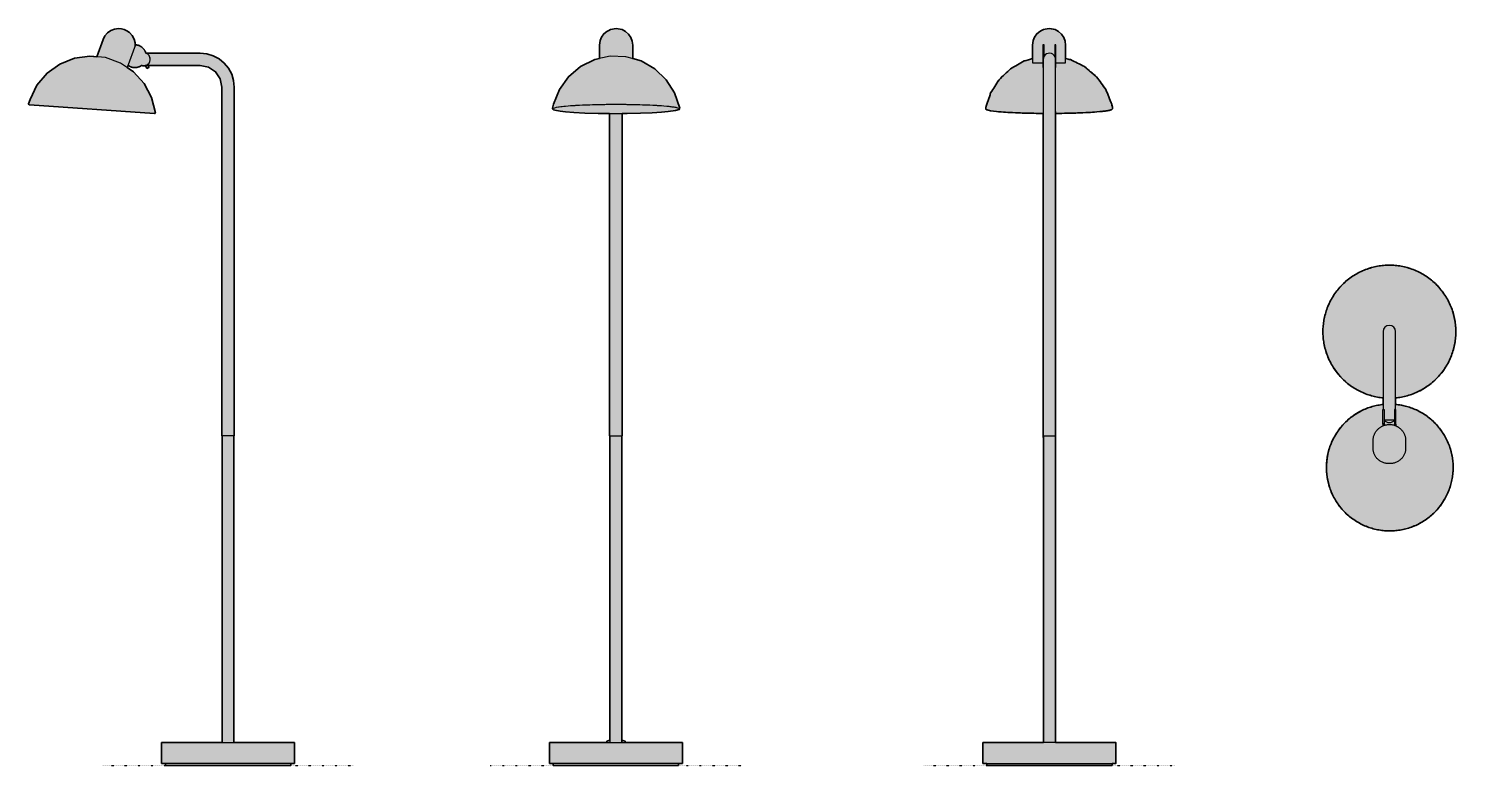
# Model space of a CAD drawing. Header units: millimetres. Extents: x -125 to 2292, y 0 to 1246.
import ezdxf

# ---------------------------------------------------------------- set-up
doc = ezdxf.new("R2010")
doc.units = ezdxf.units.MM
doc.linetypes.add('Dots', pattern=[1, 0, -1])
doc.layers.add('Blocks', color=7, linetype='Continuous')
doc.layers.add('Blocks$Fill', color=7, linetype='Continuous', true_color=0xffffff)
for name, color, linetype, lineweight, true_color in [('Blocks$Inner', 7, 'Continuous', 25, 0x007f00), ('Blocks$Outline', 7, 'Continuous', 35, 0xff3f3f), ('Groud', 7, 'Dots', 25, 0x243775)]:
    doc.layers.add(name, color=color, linetype=linetype, lineweight=lineweight, true_color=true_color)

# ---------------------------------------------------------------- blocks, each defined once
blk = doc.blocks.new('Kaiser Idell 6580 Floor Lamp Top')
at = {"layer": 'Blocks$Fill'}
blk.add_hatch(color=256, dxfattribs=at).paths.add_polyline_path([(202.1, 9.9), (204.6, 10.2), (207, 10.5), (209.4, 10.9), (211.9, 11.3), (214.4, 11.8), (216.9, 12.3), (219.3, 12.9), (221.8, 13.6), (224.3, 14.3), (226.8, 15.1), (229.3, 15.9), (231.8, 16.9), (234.2, 17.8), (236.7, 18.9), (239.1, 20), (241.6, 21.1), (244, 22.4), (246.4, 23.7), (248.8, 25), (251.1, 26.5), (253.4, 27.9), (255.7, 29.5), (258, 31.1), (260.2, 32.8), (262.4, 34.5), (264.6, 36.3), (266.7, 38.1), (268.7, 40), (270.8, 42), (272.7, 44), (274.7, 46), (276.5, 48.1), (278.3, 50.3), (280.1, 52.5), (281.8, 54.7), (283.5, 57), (285.1, 59.3), (286.6, 61.6), (288.1, 64), (289.5, 66.4), (290.8, 68.9), (292.1, 71.3), (293.3, 73.8), (294.5, 76.3), (295.5, 78.8), (296.6, 81.4), (297.5, 83.9), (298.4, 86.5), (299.2, 89.1), (300, 91.6), (300.7, 94.2), (301.3, 96.8), (301.8, 99.4), (302.3, 101.9), (302.8, 104.5), (303.1, 107.1), (303.5, 109.6), (303.7, 112.2), (303.9, 114.7), (304, 117.2), (304.1, 119.7), (304.1, 122.2), (304.1, 124.6), (304, 127.1), (303.9, 129.5), (303.7, 132), (303.4, 134.4), (303.1, 136.9), (302.8, 139.4), (302.3, 141.9), (301.9, 144.4), (301.3, 146.9), (300.7, 149.5), (300.1, 152), (299.3, 154.5), (298.5, 157), (297.7, 159.5), (296.7, 162.1), (295.8, 164.6), (294.7, 167), (293.6, 169.5), (292.4, 172), (291.2, 174.4), (289.8, 176.8), (288.5, 179.2), (287, 181.6), (285.5, 183.9), (284, 186.2), (282.3, 188.5), (280.7, 190.7), (278.9, 192.9), (277.1, 195.1), (275.3, 197.2), (273.3, 199.3), (271.4, 201.3), (269.4, 203.3), (267.3, 205.2), (265.2, 207.1), (263, 208.9), (260.9, 210.6), (258.6, 212.3), (256.3, 214), (254, 215.6), (251.7, 217.1), (249.3, 218.5), (246.9, 219.9), (244.5, 221.3), (242, 222.5), (239.6, 223.7), (237.1, 224.9), (234.6, 225.9), (232, 227), (229.5, 227.9), (227, 228.8), (224.4, 229.6), (221.9, 230.3), (219.3, 231), (216.7, 231.6), (214.2, 232.2), (211.6, 232.7), (209.1, 233.1), (206.6, 233.5), (204.1, 233.8), (201.5, 234), (199.1, 234.2), (196.6, 234.3), (194.1, 234.4), (191.7, 234.5), (189.2, 234.4), (186.8, 234.3), (184.3, 234.2), (181.8, 234), (179.3, 233.8), (176.8, 233.5), (174.3, 233.1), (171.7, 232.7), (169.2, 232.2), (166.6, 231.6), (164.1, 231), (161.5, 230.3), (159, 229.6), (156.4, 228.8), (153.9, 227.9), (151.3, 227), (148.8, 226), (146.3, 224.9), (143.8, 223.8), (141.3, 222.6), (138.9, 221.3), (136.4, 220), (134, 218.6), (131.7, 217.1), (129.3, 215.6), (127, 214), (124.7, 212.4), (122.5, 210.7), (120.3, 208.9), (118.1, 207.1), (116, 205.3), (114, 203.3), (112, 201.4), (110, 199.4), (108.1, 197.3), (106.2, 195.2), (104.4, 193), (102.7, 190.8), (101, 188.6), (99.4, 186.3), (97.8, 184), (96.3, 181.7), (94.9, 179.3), (93.5, 176.9), (92.2, 174.5), (90.9, 172.1), (89.7, 169.6), (88.6, 167.1), (87.5, 164.6), (86.6, 162.1), (85.6, 159.6), (84.8, 157.1), (84, 154.6), (83.2, 152.1), (82.6, 149.6), (82, 147), (81.4, 144.5), (80.9, 142), (80.5, 139.5), (80.1, 137), (79.8, 134.5), (79.6, 132.1), (79.4, 129.6), (79.3, 127.2), (79.2, 124.7), (79.1, 122.3), (79.2, 119.8), (79.2, 117.3), (79.4, 114.8), (79.6, 112.3), (79.8, 109.7), (80.1, 107.2), (80.5, 104.6), (80.9, 102), (81.4, 99.5), (82, 96.9), (82.6, 94.3), (83.3, 91.7), (84, 89.1), (84.8, 86.6), (85.7, 84), (86.7, 81.4), (87.7, 78.9), (88.8, 76.4), (89.9, 73.9), (91.1, 71.4), (92.4, 68.9), (93.8, 66.5), (95.2, 64.1), (96.6, 61.7), (98.2, 59.3), (99.8, 57), (101.4, 54.7), (103.1, 52.5), (104.9, 50.3), (106.7, 48.2), (108.6, 46.1), (110.5, 44), (112.5, 42), (114.5, 40.1), (116.6, 38.2), (118.7, 36.3), (120.8, 34.5), (123, 32.8), (125.3, 31.1), (127.5, 29.5), (129.8, 28), (132.1, 26.5), (134.5, 25), (136.9, 23.7), (139.3, 22.4), (141.7, 21.2), (144.1, 20), (146.6, 18.9), (149, 17.8), (151.5, 16.9), (154, 15.9), (156.5, 15.1), (158.9, 14.3), (161.4, 13.6), (163.9, 12.9), (166.4, 12.3), (168.9, 11.8), (171.4, 11.3), (173.8, 10.9), (176.3, 10.5), (178.7, 10.2), (181.1, 9.9), (181.1, -1.1), (178.8, -1.4), (176.5, -1.7), (174.2, -2.1), (171.8, -2.5), (169.5, -3), (167.1, -3.5), (164.8, -4.1), (162.4, -4.8), (160.1, -5.5), (157.7, -6.3), (155.3, -7.1), (153, -8), (150.6, -9), (148.3, -10), (146, -11.1), (143.7, -12.2), (141.4, -13.4), (139.1, -14.7), (136.9, -16), (134.7, -17.4), (132.5, -18.8), (130.3, -20.3), (128.1, -21.8), (126, -23.5), (124, -25.1), (121.9, -26.8), (120, -28.6), (118, -30.5), (116.1, -32.3), (114.2, -34.3), (112.4, -36.2), (110.7, -38.2), (108.9, -40.3), (107.3, -42.4), (105.7, -44.6), (104.1, -46.7), (102.6, -49), (101.2, -51.2), (99.8, -53.5), (98.5, -55.8), (97.2, -58.1), (96.1, -60.5), (94.9, -62.9), (93.8, -65.3), (92.8, -67.7), (91.9, -70.1), (91, -72.5), (90.2, -75), (89.4, -77.4), (88.7, -79.9), (88.1, -82.4), (87.5, -84.8), (87, -87.3), (86.6, -89.8), (86.2, -92.2), (85.9, -94.7), (85.6, -97.1), (85.4, -99.5), (85.2, -101.9), (85.1, -104.3), (85.1, -106.7), (85.1, -109.1), (85.1, -111.4), (85.2, -113.7), (85.4, -116), (85.6, -118.4), (85.8, -120.7), (86.1, -123.1), (86.5, -125.4), (86.9, -127.8), (87.4, -130.2), (87.9, -132.6), (88.5, -135), (89.2, -137.4), (89.9, -139.8), (90.7, -142.2), (91.5, -144.6), (92.4, -146.9), (93.4, -149.3), (94.4, -151.7), (95.5, -154), (96.7, -156.3), (97.9, -158.6), (99.1, -160.9), (100.5, -163.2), (101.9, -165.4), (103.3, -167.7), (104.8, -169.8), (106.4, -172), (108, -174.1), (109.7, -176.2), (111.4, -178.2), (113.2, -180.2), (115, -182.2), (116.9, -184.1), (118.8, -185.9), (120.8, -187.7), (122.8, -189.5), (124.9, -191.2), (127, -192.9), (129.1, -194.5), (131.3, -196), (133.5, -197.5), (135.7, -198.9), (138, -200.3), (140.3, -201.6), (142.6, -202.9), (145, -204), (147.3, -205.2), (149.7, -206.2), (152.1, -207.2), (154.5, -208.2), (156.9, -209.1), (159.4, -209.9), (161.8, -210.6), (164.2, -211.3), (166.7, -211.9), (169.1, -212.5), (171.5, -213), (173.9, -213.5), (176.4, -213.9), (178.8, -214.2), (181.2, -214.5), (183.6, -214.7), (185.9, -214.9), (188.3, -215), (190.6, -215), (193, -215), (195.3, -215), (197.6, -214.9), (200, -214.8), (202.3, -214.6), (204.7, -214.3), (207.1, -214), (209.5, -213.7), (211.9, -213.2), (214.4, -212.8), (216.8, -212.2), (219.2, -211.6), (221.6, -211), (224.1, -210.2), (226.5, -209.5), (228.9, -208.6), (231.3, -207.7), (233.7, -206.7), (236.1, -205.7), (238.5, -204.6), (240.8, -203.5), (243.1, -202.2), (245.4, -201), (247.7, -199.6), (250, -198.2), (252.2, -196.8), (254.4, -195.3), (256.5, -193.7), (258.7, -192.1), (260.7, -190.4), (262.8, -188.6), (264.8, -186.9), (266.7, -185), (268.6, -183.1), (270.5, -181.2), (272.3, -179.2), (274.1, -177.2), (275.8, -175.1), (277.4, -173.1), (279, -170.9), (280.5, -168.7), (282, -166.5), (283.4, -164.3), (284.8, -162.1), (286.1, -159.8), (287.3, -157.5), (288.5, -155.2), (289.6, -152.8), (290.7, -150.5), (291.7, -148.1), (292.6, -145.7), (293.5, -143.3), (294.3, -140.9), (295, -138.5), (295.7, -136.1), (296.4, -133.7), (296.9, -131.3), (297.4, -128.9), (297.9, -126.5), (298.3, -124.1), (298.6, -121.8), (298.9, -119.4), (299.1, -117), (299.3, -114.7), (299.4, -112.4), (299.5, -110.1), (299.5, -107.7), (299.5, -105.4), (299.4, -103), (299.3, -100.6), (299.1, -98.2), (298.9, -95.8), (298.6, -93.3), (298.2, -90.9), (297.8, -88.5), (297.3, -86), (296.8, -83.5), (296.2, -81.1), (295.5, -78.6), (294.8, -76.2), (294, -73.7), (293.1, -71.3), (292.2, -68.9), (291.2, -66.4), (290.2, -64), (289.1, -61.7), (287.9, -59.3), (286.7, -56.9), (285.4, -54.6), (284.1, -52.3), (282.7, -50.1), (281.2, -47.8), (279.7, -45.6), (278.1, -43.5), (276.5, -41.4), (274.8, -39.3), (273.1, -37.2), (271.3, -35.2), (269.4, -33.3), (267.5, -31.4), (265.6, -29.5), (263.6, -27.7), (261.6, -26), (259.6, -24.3), (257.5, -22.6), (255.4, -21.1), (253.2, -19.5), (251, -18.1), (248.8, -16.7), (246.6, -15.3), (244.3, -14), (242, -12.8), (239.7, -11.6), (237.4, -10.5), (235.1, -9.5), (232.7, -8.5), (230.4, -7.5), (228, -6.7), (225.6, -5.9), (223.3, -5.1), (220.9, -4.4), (218.5, -3.8), (216.2, -3.2), (213.8, -2.7), (211.4, -2.3), (209.1, -1.9), (206.8, -1.5), (204.4, -1.2), (202.1, -1)], flags=0)
at = {"layer": 'Blocks$Inner'}
for p, q in [((181.1, 122), (181.1, -9.8)), ((202.1, -9.8), (202.1, 122)), ((180.8, -34.3), (180.8, -37.2)), ((200.4, -27.6), (182.8, -27.6)), ((202.4, -34.3), (202.4, -37.2))]:
    blk.add_line(p, q, dxfattribs=at)
for points in [[(180.8, -34.3), (180.8, -9.8), (182.8, -9.8), (182.8, -36.5)], [(202.4, -34.3), (202.4, -9.8), (200.4, -9.8), (200.4, -36.5)], [(164.1, -76), (164.1, -62.3), (164.2, -61.1), (164.2, -60), (164.4, -58.8), (164.5, -57.6), (164.8, -56.5), (165, -55.3), (165.4, -54.2), (165.7, -53.1), (166.2, -52), (166.6, -51), (167.1, -50), (167.7, -48.9), (168.2, -48), (168.9, -47), (169.5, -46.1), (170.2, -45.2), (170.9, -44.4), (171.7, -43.5), (172.4, -42.8), (173.2, -42), (174.1, -41.3), (174.9, -40.6), (175.8, -40), (176.7, -39.4), (177.6, -38.9), (178.5, -38.3), (179.4, -37.8), (180.4, -37.4), (181.3, -37), (182.3, -36.6), (183.3, -36.3), (184.3, -36), (185.3, -35.8), (186.3, -35.5), (187.3, -35.4), (188.3, -35.2), (189.3, -35.1), (190.3, -35), (191.4, -35), (191.6, -35), (192.7, -35), (193.7, -35.1), (194.7, -35.2), (195.7, -35.3), (196.7, -35.5), (197.7, -35.7), (198.7, -35.9), (199.7, -36.2), (200.7, -36.5), (201.7, -36.9), (202.6, -37.3), (203.6, -37.7), (204.5, -38.2), (205.5, -38.7), (206.4, -39.3), (207.3, -39.8), (208.1, -40.5), (209, -41.1), (209.8, -41.8), (210.6, -42.6), (211.4, -43.3), (212.2, -44.1), (212.9, -45), (213.6, -45.9), (214.2, -46.8), (214.9, -47.7), (215.5, -48.7), (216, -49.7), (216.5, -50.7), (217, -51.8), (217.4, -52.8), (217.8, -53.9), (218.1, -55), (218.4, -56.2), (218.7, -57.3), (218.9, -58.5), (219, -59.7), (219.1, -60.8), (219.1, -62), (219.1, -62.3), (219.1, -76)]]:
    blk.add_lwpolyline(points, dxfattribs=at)
for centre, radius, start, end in [((191.6, 122), 112.5, 275.2404, 264.7082), ((191.6, 122), 10.5, 0, 180), ((192.3, -107.8), 107.2, 95.9728, 84.7356), ((191.6, -20.1), 11.6, 220.8168, 319.1832)]:
    blk.add_arc(centre, radius, start, end, dxfattribs=at)
for points in [[(182.8, -34.5), (182.7, -34.3), (182.4, -34.1), (181.9, -34), (181.4, -34), (181, -34.2), (180.8, -34.3)], [(200.4, -34.5), (200.6, -34.3), (200.9, -34.1), (201.4, -34), (201.9, -34), (202.2, -34.2), (202.4, -34.3)]]:
    blk.add_open_spline(points, degree=3, knots=[0, 0, 0, 0, 0.333333, 0.5, 0.666667, 1, 1, 1, 1], dxfattribs=at)
for points in [[(191.6, -101.3), (164.1, -101.3), (164.1, -76)], [(219.1, -76), (219.1, -101.3), (191.6, -101.3)]]:
    blk.add_rational_spline(points, [1, 0.707106781187, 1], degree=2, dxfattribs=at)
at = {"layer": 'Blocks$Outline'}
for points in [[(181.1, 9.9), (181.1, -1.1)], [(202.1, -1), (202.1, 9.9)]]:
    blk.add_lwpolyline(points, dxfattribs=at)
for points, weights, knots in [([(202.1, 9.9), (308.9, 20), (304, 127.1), (299.1, 234.4), (191.7, 234.5), (84.2, 234.5), (79.3, 127.2), (74.3, 20), (181.1, 9.9)], [0.99919725275, 0.723568385885, 1, 0.723166428626, 1, 0.723166428626, 1, 0.723388849628, 0.999555515403], [0.24908, 0.24908, 0.24908, 171.544588, 171.544588, 343.089177, 343.089177, 514.633765, 514.633765, 686.040527, 686.040527, 686.040527]), ([(181.1, -1.1), (79.6, -11.8), (85.2, -113.7), (90.8, -215.7), (193, -215), (295.1, -214.4), (299.4, -112.4), (303.8, -10.4), (202.1, -1)], [1, 0.72422787195, 1, 0.72422787195, 1, 0.72422787195, 1, 0.72422787195, 1], [0, 0, 0, 163.205481, 163.205481, 326.410962, 326.410962, 489.616442, 489.616442, 652.821923, 652.821923, 652.821923])]:
    blk.add_rational_spline(points, weights, degree=2, knots=knots, dxfattribs=at)
blk = doc.blocks.new('Kaiser Idell 6580 Floor Lamp Back')
at = {"layer": 'Blocks$Fill'}
blk.add_hatch(color=256, dxfattribs=at).paths.add_polyline_path([(318.4, 3.5), (324.9, 3.5), (324.9, 38.5), (222.4, 38.5), (222.4, 557.2), (222.8, 557.2), (222.8, 1102.8), (222.8, 1102.8), (259.6, 1103.6), (279.7, 1104.5), (281.9, 1104.6), (297.4, 1105.8), (301.8, 1106.2), (308.3, 1107), (310.1, 1107.3), (311.7, 1107.6), (313.1, 1107.8), (314.4, 1108.1), (315.2, 1108.3), (316.5, 1108.7), (316.8, 1108.8), (316.9, 1108.8), (317.1, 1108.9), (317.2, 1109), (317.3, 1109), (317.5, 1109.1), (317.6, 1109.2), (317.7, 1109.2), (317.8, 1109.3), (317.9, 1109.3), (318, 1109.4), (318, 1109.4), (318.1, 1109.5), (318.1, 1109.5), (318.2, 1109.5), (318.2, 1109.6), (318.3, 1109.6), (318.3, 1109.7), (318.4, 1109.7), (318.4, 1109.8), (318.5, 1109.8), (318.5, 1109.9), (318.6, 1109.9), (318.6, 1110), (318.7, 1110), (318.7, 1110.1), (318.8, 1110.2), (318.8, 1110.2), (318.8, 1110.3), (318.9, 1110.3), (318.9, 1110.4), (318.9, 1110.5), (319, 1110.5), (319, 1110.6), (319, 1110.7), (319.1, 1110.7), (319.1, 1110.8), (319.1, 1110.9), (319.1, 1111), (319.2, 1111), (319.2, 1111.1), (319.2, 1111.2), (319.2, 1111.3), (319.2, 1111.4), (319.2, 1111.4), (319.2, 1111.5), (319.2, 1111.6), (319.2, 1111.7), (319.2, 1111.8), (319.2, 1111.9), (319.2, 1112), (319.2, 1112.1), (319.2, 1112.2), (317.7, 1118.5), (307.9, 1143), (292.2, 1164.8), (271.9, 1182), (248.1, 1193.8), (239.8, 1195.6), (239.8, 1218.3), (239, 1225), (236.6, 1231.3), (232.8, 1236.8), (227.8, 1241.3), (221.8, 1244.5), (218.7, 1245.5), (215.4, 1246.1), (212, 1246.3), (208.7, 1246.1), (205.4, 1245.6), (202.3, 1244.6), (199.2, 1243.3), (196.3, 1241.6), (191.2, 1237.3), (187.3, 1231.8), (184.9, 1226), (184.1, 1222.2), (183.8, 1218.3), (183.8, 1195.5), (169.6, 1191.5), (146.6, 1178.4), (127.1, 1159.8), (112.9, 1137.4), (104.5, 1112.2), (104.4, 1112.1), (104.4, 1112), (104.4, 1111.9), (104.4, 1111.8), (104.4, 1111.7), (104.4, 1111.6), (104.4, 1111.5), (104.4, 1111.4), (104.5, 1111.3), (104.5, 1111.2), (104.5, 1111.1), (104.5, 1111), (104.5, 1110.9), (104.5, 1110.8), (104.5, 1110.8), (104.6, 1110.7), (104.6, 1110.6), (104.6, 1110.5), (104.7, 1110.5), (104.7, 1110.4), (104.7, 1110.3), (104.7, 1110.3), (104.8, 1110.2), (104.8, 1110.1), (104.9, 1110.1), (104.9, 1110), (104.9, 1110), (105, 1109.9), (105, 1109.9), (105.1, 1109.8), (105.1, 1109.8), (105.2, 1109.7), (105.2, 1109.7), (105.3, 1109.6), (105.3, 1109.6), (105.4, 1109.5), (105.4, 1109.5), (105.5, 1109.5), (105.5, 1109.4), (105.6, 1109.4), (105.7, 1109.3), (105.7, 1109.3), (105.8, 1109.3), (105.8, 1109.2), (106, 1109.2), (106.1, 1109.1), (106.2, 1109), (106.4, 1109), (106.6, 1108.9), (107.2, 1108.7), (107.8, 1108.5), (108.4, 1108.3), (109.7, 1108), (111, 1107.7), (112.4, 1107.4), (113.7, 1107.2), (115.1, 1106.9), (117.8, 1106.6), (126.4, 1105.7), (141.8, 1104.6), (167.4, 1103.4), (201.9, 1102.8), (201.9, 557.2), (202.3, 557.2), (202.3, 38.5), (99.9, 38.5), (99.9, 3.5), (106.4, 3.5), (106.4, 0), (318.4, 0)], flags=0)
at = {"layer": 'Blocks$Inner'}
for p, q in [((203.4, 1199.6), (203.4, 1218.8)), ((222.4, 38.5), (222.4, 557.2))]:
    blk.add_line(p, q, dxfattribs=at)
for points in [[(223.4, 1188.4), (239.8, 1188.4), (239.8, 1218.3), (239, 1225), (236.6, 1231.3), (232.8, 1236.8), (227.8, 1241.3), (221.8, 1244.5), (218.7, 1245.5), (215.4, 1246.1), (212, 1246.3), (208.7, 1246.1), (205.4, 1245.6), (202.3, 1244.6), (199.2, 1243.3), (196.3, 1241.6), (191.2, 1237.3), (187.3, 1231.8), (184.9, 1226), (184.1, 1222.2), (183.8, 1218.3), (183.8, 1188.4), (201.4, 1188.4)], [(201.4, 1218.8), (201.4, 1180.4), (201.9, 1180.4)], [(221.4, 1218.8), (221.4, 1199.4)], [(222.8, 1180.4), (223.4, 1180.4), (223.4, 1218.8)], [(201.9, 1194.1), (201.9, 557.2), (222.8, 557.2), (222.8, 1194.1)], [(239.8, 1195.6), (248.1, 1193.8), (271.9, 1182), (292.2, 1164.8), (307.9, 1143), (317.7, 1118.5), (319.2, 1112.2)], [(202.3, 38.5), (202.3, 557.2), (202.3, 42.6)], [(106.4, 3.5), (106.4, 0), (318.4, 0), (318.4, 3.5)]]:
    blk.add_lwpolyline(points, dxfattribs=at)
blk.add_lwpolyline([(99.9, 38.5), (99.9, 3.5), (324.9, 3.5), (324.9, 38.5)], close=True, dxfattribs=at)
blk.add_arc((212.4, 1194.1), 10.5, 354.3556, 179.8612, dxfattribs=at)
for points, knots in [([(203.4, 1218.8), (203.2, 1218.8), (202.9, 1218.8), (202.4, 1218.8), (201.9, 1218.8), (201.6, 1218.8), (201.4, 1218.8)], [0, 0, 0, 0, 0.333333, 0.5, 0.666667, 1, 1, 1, 1]), ([(223.4, 1218.8), (223.2, 1218.8), (222.9, 1218.8), (222.4, 1218.8), (221.9, 1218.8), (221.6, 1218.8), (221.4, 1218.8)], [39.01613, 39.01613, 39.01613, 39.01613, 39.349464, 39.51613, 39.682797, 40.01613, 40.01613, 40.01613, 40.01613]), ([(144, 1104.5), (143.2, 1104.5), (137.9, 1104.8), (132.6, 1105.2), (126.4, 1105.7)], [0.682907, 0.682907, 0.682907, 0.682907, 0.69129507, 0.74549983, 0.74549983, 0.74549983, 0.74549983]), ([(185.9, 1103), (179.6, 1103.1), (172.9, 1103.3), (166.6, 1103.5), (163.5, 1103.6)], [0.5635707, 0.5635707, 0.5635707, 0.5635707, 0.62209511, 0.62611171, 0.62611171, 0.62611171, 0.62611171]), ([(201.9, 1102.8), (200, 1102.8), (196.3, 1102.8), (192.6, 1102.9), (185.9, 1103)], [0.53008911, 0.53008911, 0.53008911, 0.53008911, 0.54545455, 0.5635707, 0.5635707, 0.5635707, 0.5635707]), ([(237.7, 1103), (231.1, 1102.9), (227.7, 1102.8), (224.3, 1102.8), (222.8, 1102.8)], [6.36733525, 6.36733525, 6.36733525, 6.36733525, 6.38550839, 6.39812338, 6.39812338, 6.39812338, 6.39812338]), ([(259.6, 1103.6), (257.1, 1103.5), (250.7, 1103.3), (244.1, 1103.1), (237.7, 1103)], [6.30479048, 6.30479048, 6.30479048, 6.30479048, 6.30886164, 6.36733525, 6.36733525, 6.36733525, 6.36733525]), ([(297.4, 1105.8), (290.5, 1105.2), (285.7, 1104.8), (280.4, 1104.5), (279.7, 1104.5)], [6.18464478, 6.18464478, 6.18464478, 6.18464478, 6.23756882, 6.24593948, 6.24593948, 6.24593948, 6.24593948]), ([(308.3, 1107), (305.6, 1106.6), (302.5, 1106.3), (299, 1105.9), (297.4, 1105.8)], [6.12943534, 6.12943534, 6.12943534, 6.12943534, 6.1619175, 6.18464478, 6.18464478, 6.18464478, 6.18464478]), ([(316.5, 1108.7), (315.2, 1108.3), (313.4, 1107.8), (310.8, 1107.4), (308.3, 1107)], [6.06512341, 6.06512341, 6.06512341, 6.06512341, 6.07834022, 6.12943534, 6.12943534, 6.12943534, 6.12943534])]:
    blk.add_open_spline(points, degree=3, knots=knots, dxfattribs=at)
for points, degree in [([(146.6, 1178.4), (169.6, 1191.5)], 1), ([(169.6, 1191.5), (183.8, 1195.5)], 1), ([(127.1, 1159.8), (146.6, 1178.4)], 1), ([(104.5, 1112.2), (112.9, 1137.4)], 1), ([(112.9, 1137.4), (127.1, 1159.8)], 1), ([(107.2, 1108.7), (105.7, 1109.2), (104.2, 1109.7), (104.5, 1112.2)], 3), ([(319.2, 1112.2), (319.4, 1110.1), (318, 1109.2), (316.5, 1108.7)], 3), ([(126.4, 1105.7), (122.6, 1106.1), (113.7, 1106.6), (107.2, 1108.7)], 3), ([(163.5, 1103.6), (157.8, 1103.8), (152.5, 1104), (144, 1104.5)], 3), ([(279.7, 1104.5), (271.1, 1104), (265.5, 1103.8), (259.6, 1103.6)], 3)]:
    blk.add_open_spline(points, degree=degree, dxfattribs=at)
at = {"layer": 'Blocks$Outline'}
for points in [[(239.8, 1195.6), (239.8, 1218.3), (239, 1225), (236.6, 1231.3), (232.8, 1236.8), (227.8, 1241.3), (221.8, 1244.5), (218.7, 1245.5), (215.4, 1246.1), (212, 1246.3), (208.7, 1246.1), (205.4, 1245.6), (202.3, 1244.6), (199.2, 1243.3), (196.3, 1241.6), (191.2, 1237.3), (187.3, 1231.8), (184.9, 1226), (184.1, 1222.2), (183.8, 1218.3), (183.8, 1195.5)], [(202.3, 557.2), (202.3, 38.5)], [(222.4, 38.5), (222.4, 557.2)], [(202.3, 38.5), (99.9, 38.5)], [(99.9, 38.5), (99.9, 3.5), (106.4, 3.5)], [(318.4, 3.5), (324.9, 3.5), (324.9, 38.5), (222.4, 38.5)], [(106.4, 3.5), (106.4, 0), (318.4, 0), (318.4, 3.5)]]:
    blk.add_lwpolyline(points, dxfattribs=at)
for points, degree, knots in [([(183.8, 1195.5), (179.1, 1194.1), (174.4, 1192.8), (169.6, 1191.5), (162, 1187.1), (154.3, 1182.8), (146.6, 1178.4), (140.1, 1172.2), (133.6, 1166), (127.1, 1159.8), (122.4, 1152.3), (117.6, 1144.9), (112.9, 1137.4), (110.1, 1129), (107.3, 1120.6), (104.5, 1112.2), (104.2, 1109.7), (105.7, 1109.2), (107.2, 1108.7), (113.7, 1106.6), (122.6, 1106.1), (126.4, 1105.7), (132.6, 1105.2), (137.9, 1104.8), (143.2, 1104.5), (144, 1104.5), (152.5, 1104), (157.8, 1103.8), (163.5, 1103.6), (166.6, 1103.5), (172.9, 1103.3), (179.6, 1103.1), (185.9, 1103), (192.6, 1102.9), (196.3, 1102.8), (200, 1102.8), (201.9, 1102.8)], 3, [-5.86669, -5.86669, -5.86669, -5.86669, -4.86669, -4.86669, -4.86669, -3.86669, -3.86669, -3.86669, -2.86669, -2.86669, -2.86669, -1.86669, -1.86669, -1.86669, -0.86669, -0.86669, -0.86669, -0.801476, -0.801476, -0.801476, -0.7455, -0.7455, -0.7455, -0.691295, -0.682907, -0.682907, -0.682907, -0.626112, -0.626112, -0.626112, -0.622095, -0.563571, -0.563571, -0.563571, -0.545455, -0.530089, -0.530089, -0.530089, -0.530089]), ([(279.7, 1104.5), (280.4, 1104.5), (285.7, 1104.8), (290.5, 1105.2), (297.4, 1105.8), (299, 1105.9), (302.5, 1106.3), (305.6, 1106.6), (308.3, 1107), (310.8, 1107.4), (313.4, 1107.8), (315.2, 1108.3), (316.5, 1108.7), (318, 1109.2), (319.4, 1110.1), (319.2, 1112.2), (318.7, 1114.3), (318.2, 1116.4), (317.7, 1118.5), (314.5, 1126.7), (311.2, 1134.9), (307.9, 1143), (302.7, 1150.3), (297.4, 1157.6), (292.2, 1164.8), (285.4, 1170.6), (278.6, 1176.3), (271.9, 1182), (263.9, 1186), (256, 1189.9), (248.1, 1193.8), (245.3, 1194.4), (242.6, 1195), (239.8, 1195.6)], 3, [-6.245939, -6.245939, -6.245939, -6.245939, -6.237569, -6.184645, -6.184645, -6.184645, -6.161918, -6.129435, -6.129435, -6.129435, -6.07834, -6.065123, -6.065123, -6.065123, -6, -6, -6, -5, -5, -5, -4, -4, -4, -3, -3, -3, -2, -2, -2, -1, -1, -1, 0, 0, 0, 0]), ([(201.9, 1102.8), (201.9, 830), (201.9, 557.2), (202.1, 557.2), (202.3, 557.2)], 2, [125.426767, 125.426767, 125.426767, 671.078332, 671.078332, 671.577832, 671.577832, 671.577832]), ([(222.4, 557.2), (222.6, 557.2), (222.8, 557.2), (222.8, 830), (222.8, 1102.8), (222.8, 1102.8)], 2, [691.578332, 691.578332, 691.578332, 692.078332, 692.078332, 1237.736485, 1237.736489, 1237.736489, 1237.736489]), ([(222.8, 1102.8), (224.3, 1102.8), (227.7, 1102.8), (231.1, 1102.9), (237.7, 1103), (244.1, 1103.1), (250.7, 1103.3), (257.1, 1103.5), (259.6, 1103.6), (265.5, 1103.8), (271.1, 1104), (279.7, 1104.5)], 3, [-0.4459053, -0.4459053, -0.4459053, -0.4459053, -0.4332921, -0.415119, -0.415119, -0.415119, -0.3566454, -0.3525742, -0.3525742, -0.3525742, -0.2937232, -0.2937232, -0.2937232, -0.2937232])]:
    blk.add_open_spline(points, degree=degree, knots=knots, dxfattribs=at)
blk = doc.blocks.new('Kaiser Idell 6580 Floor Lamp Front')
at = {"layer": 'Blocks$Fill'}
blk.add_hatch(color=256, dxfattribs=at).paths.add_polyline_path([(106.4, 0), (318.4, 0), (318.4, 3.5), (324.9, 3.5), (324.9, 38.5), (227.9, 38.5), (227.9, 41.1), (224.1, 42.2), (222.4, 42.6), (222.4, 557.2), (222.9, 557.2), (222.9, 1102.6), (231.3, 1102.6), (254.1, 1103.1), (273.8, 1103.8), (289.4, 1104.8), (301, 1105.8), (313.6, 1107.6), (319.6, 1109.7), (320.4, 1111.7), (311.8, 1137.4), (297.6, 1159.8), (278.1, 1178.4), (255.1, 1191.5), (240.9, 1195.5), (240.9, 1218.3), (240.1, 1225), (237.7, 1231.3), (233.9, 1236.8), (228.8, 1241.3), (222.9, 1244.5), (219.7, 1245.5), (216.4, 1246.1), (213.1, 1246.3), (209.7, 1246.1), (206.5, 1245.6), (203.3, 1244.6), (200.3, 1243.3), (197.4, 1241.6), (192.3, 1237.3), (188.3, 1231.8), (185.9, 1226), (185.1, 1222.2), (184.9, 1218.3), (184.9, 1195.6), (176.6, 1193.8), (152.8, 1182), (132.5, 1164.8), (116.8, 1143), (107, 1118.5), (105.4, 1111.7), (106, 1110.1), (106, 1110), (106, 1110), (106, 1110), (106, 1110), (106, 1110), (106, 1109.9), (106, 1109.9), (106, 1109.9), (106, 1109.9), (106, 1109.9), (106.1, 1109.9), (106.1, 1109.9), (106.1, 1109.8), (106.1, 1109.8), (106.1, 1109.8), (106.1, 1109.8), (106.1, 1109.8), (106.2, 1109.7), (106.2, 1109.7), (106.2, 1109.7), (106.3, 1109.6), (106.3, 1109.6), (106.3, 1109.6), (106.4, 1109.6), (106.4, 1109.5), (106.4, 1109.5), (106.5, 1109.5), (106.5, 1109.4), (106.6, 1109.4), (106.7, 1109.3), (106.8, 1109.3), (107, 1109.2), (107.1, 1109.1), (107.2, 1109.1), (109.1, 1108.3), (118.1, 1106.6), (127.1, 1105.5), (141.4, 1104.4), (160.1, 1103.5), (182.4, 1102.8), (201.9, 1102.6), (201.9, 557.2), (202.4, 557.2), (202.4, 42.6), (200.6, 42.2), (196.9, 41.1), (196.9, 38.5), (99.9, 38.5), (99.9, 3.5), (106.4, 3.5)], flags=0)
at = {"layer": 'Blocks$Inner'}
blk.add_line((202.4, 557.2), (202.4, 38.5), dxfattribs=at)
for points in [[(240.9, 1195.5), (240.9, 1218.3), (240.1, 1225), (237.7, 1231.3), (233.9, 1236.8), (228.8, 1241.3), (222.9, 1244.5), (219.7, 1245.5), (216.4, 1246.1), (213.1, 1246.3), (209.7, 1246.1), (206.5, 1245.6), (203.3, 1244.6), (200.3, 1243.3), (197.4, 1241.6), (192.3, 1237.3), (188.3, 1231.8), (185.9, 1226), (185.1, 1222.2), (184.9, 1218.3), (184.9, 1195.6)], [(107.2, 1109.1), (109.1, 1108.3), (118.1, 1106.6), (127.1, 1105.5), (141.4, 1104.4), (160.1, 1103.5), (182.4, 1102.8), (206.8, 1102.5), (231.3, 1102.6), (254.1, 1103.1), (273.8, 1103.8), (289.4, 1104.8), (301, 1105.8), (313.6, 1107.6), (319.6, 1109.7), (320.4, 1111.7), (311.8, 1137.4), (297.6, 1159.8), (278.1, 1178.4), (255.1, 1191.5), (229.3, 1198.7), (202.7, 1199.5), (176.6, 1193.8), (152.8, 1182), (132.5, 1164.8), (116.8, 1143), (107, 1118.5), (105.4, 1111.7), (106, 1110)], [(201.9, 1102.6), (201.9, 557.2), (222.9, 557.2), (222.9, 1102.6)], [(222.4, 557.2), (222.4, 38.5), (222.4, 557.2)], [(202.4, 42.6), (200.6, 42.2), (196.9, 41.1), (196.9, 38.5)], [(227.9, 38.5), (227.9, 41.1), (224.1, 42.2), (222.4, 42.6)], [(106.4, 3.5), (106.4, 0), (318.4, 0), (318.4, 3.5)]]:
    blk.add_lwpolyline(points, dxfattribs=at)
blk.add_lwpolyline([(99.9, 38.5), (324.9, 38.5), (324.9, 3.5), (99.9, 3.5)], close=True, dxfattribs=at)
for points, knots in [([(116.4, 1113.4), (116.1, 1113.4), (109.4, 1112.4), (105.9, 1111.3), (105.9, 1110.2)], [0.7998667, 0.7998667, 0.7998667, 0.7998667, 0.8055422, 0.9419059, 0.9419059, 0.9419059, 0.9419059]), ([(145, 1116), (144.3, 1116), (139, 1115.6), (133.8, 1115.3), (127.3, 1114.7)], [0.68297634, 0.68297634, 0.68297634, 0.68297634, 0.6913644, 0.7445359, 0.7445359, 0.7445359, 0.7445359]), ([(187, 1117.5), (180.6, 1117.4), (173.9, 1117.2), (167.6, 1117), (164.5, 1116.9)], [0.56356817, 0.56356817, 0.56356817, 0.56356817, 0.62209269, 0.62610921, 0.62610921, 0.62610921, 0.62610921]), ([(212.9, 1117.7), (207.8, 1117.7), (200.7, 1117.7), (193.6, 1117.6), (187, 1117.5)], [0.5, 0.5, 0.5, 0.5, 0.54545455, 0.56356817, 0.56356817, 0.56356817, 0.56356817]), ([(238.8, 1117.5), (232.1, 1117.6), (225.1, 1117.7), (218, 1117.7), (212.9, 1117.7)], [0.37842848, 0.37842848, 0.37842848, 0.37842848, 0.39659955, 0.44205385, 0.44205385, 0.44205385, 0.44205385]), ([(260.6, 1116.9), (258.1, 1117), (251.8, 1117.2), (245.1, 1117.4), (238.8, 1117.5)], [0.31587713, 0.31587713, 0.31587713, 0.31587713, 0.31994838, 0.37842848, 0.37842848, 0.37842848, 0.37842848]), ([(298.5, 1114.7), (291.5, 1115.3), (286.7, 1115.6), (281.5, 1116), (280.7, 1116)], [0.19573156, 0.19573156, 0.19573156, 0.19573156, 0.24865553, 0.25702615, 0.25702615, 0.25702615, 0.25702615]), ([(309.6, 1113.4), (306.6, 1113.8), (303.5, 1114.2), (300, 1114.6), (298.5, 1114.7)], [0.14033914, 0.14033914, 0.14033914, 0.14033914, 0.17300429, 0.19573156, 0.19573156, 0.19573156, 0.19573156]), ([(319.8, 1110.1), (319.8, 1110.9), (317.5, 1112), (311.9, 1113.1), (309.6, 1113.4)], [0, 0, 0, 0, 0.0909091, 0.1403391, 0.1403391, 0.1403391, 0.1403391])]:
    blk.add_open_spline(points, degree=3, knots=knots, dxfattribs=at)
for points in [[(127.3, 1114.7), (123.6, 1114.4), (119.9, 1114), (116.4, 1113.4)], [(164.5, 1116.9), (158.8, 1116.7), (153.6, 1116.4), (145, 1116)], [(280.7, 1116), (272.2, 1116.5), (266.5, 1116.7), (260.6, 1116.9)], [(105.9, 1110.2), (105.9, 1109.8), (106.4, 1109.5), (107.2, 1109.1)]]:
    blk.add_open_spline(points, degree=3, dxfattribs=at)
at = {"layer": 'Blocks$Outline'}
for points in [[(192.3, 1237.3), (188.3, 1231.8)], [(197.4, 1241.6), (192.3, 1237.3)], [(200.3, 1243.3), (197.4, 1241.6)], [(203.3, 1244.6), (200.3, 1243.3)], [(206.5, 1245.6), (203.3, 1244.6)], [(209.7, 1246.1), (206.5, 1245.6)], [(213.1, 1246.3), (209.7, 1246.1)], [(216.4, 1246.1), (213.1, 1246.3)], [(219.7, 1245.5), (216.4, 1246.1)], [(222.9, 1244.5), (219.7, 1245.5)], [(228.8, 1241.3), (222.9, 1244.5)], [(233.9, 1236.8), (228.8, 1241.3)], [(237.7, 1231.3), (233.9, 1236.8)], [(185.1, 1222.2), (184.9, 1218.3)], [(184.9, 1218.3), (184.9, 1195.6)], [(185.9, 1226), (185.1, 1222.2)], [(188.3, 1231.8), (185.9, 1226)], [(240.1, 1225), (237.7, 1231.3)], [(240.9, 1218.3), (240.1, 1225)], [(240.9, 1195.5), (240.9, 1218.3)], [(176.6, 1193.8), (152.8, 1182)], [(184.9, 1195.6), (176.6, 1193.8)], [(255.1, 1191.5), (240.9, 1195.5)], [(278.1, 1178.4), (255.1, 1191.5)], [(132.5, 1164.8), (116.8, 1143)], [(152.8, 1182), (132.5, 1164.8)], [(297.6, 1159.8), (278.1, 1178.4)], [(116.8, 1143), (107, 1118.5)], [(311.8, 1137.4), (297.6, 1159.8)], [(320.4, 1111.7), (311.8, 1137.4)], [(107, 1118.5), (105.4, 1111.7)], [(105.4, 1111.7), (106, 1110.1)], [(107.2, 1109.1), (109.1, 1108.3)], [(109.1, 1108.3), (118.1, 1106.6)], [(118.1, 1106.6), (127.1, 1105.5)], [(127.1, 1105.5), (141.4, 1104.4)], [(141.4, 1104.4), (160.1, 1103.5)], [(160.1, 1103.5), (182.4, 1102.8)], [(182.4, 1102.8), (201.9, 1102.6)], [(201.9, 1102.6), (201.9, 557.2)], [(222.9, 557.2), (222.9, 1102.6)], [(222.9, 1102.6), (231.3, 1102.6)], [(231.3, 1102.6), (254.1, 1103.1)], [(254.1, 1103.1), (273.8, 1103.8)], [(273.8, 1103.8), (289.4, 1104.8)], [(289.4, 1104.8), (301, 1105.8)], [(301, 1105.8), (313.6, 1107.6)], [(313.6, 1107.6), (319.6, 1109.7)], [(319.6, 1109.7), (320.4, 1111.7)], [(201.9, 557.2), (202.4, 557.2)], [(202.4, 557.2), (202.4, 42.6)], [(222.4, 42.6), (222.4, 557.2)], [(222.4, 557.2), (222.9, 557.2)], [(196.9, 38.5), (99.9, 38.5)], [(99.9, 38.5), (99.9, 3.5)], [(200.6, 42.2), (196.9, 41.1)], [(196.9, 41.1), (196.9, 38.5)], [(202.4, 42.6), (200.6, 42.2)], [(224.1, 42.2), (222.4, 42.6)], [(227.9, 41.1), (224.1, 42.2)], [(227.9, 38.5), (227.9, 41.1)], [(324.9, 38.5), (227.9, 38.5)], [(324.9, 3.5), (324.9, 38.5)], [(99.9, 3.5), (106.4, 3.5)], [(106.4, 3.5), (106.4, 0)], [(106.4, 0), (318.4, 0)], [(318.4, 0), (318.4, 3.5)], [(318.4, 3.5), (324.9, 3.5)]]:
    blk.add_lwpolyline(points, dxfattribs=at)
blk.add_open_spline([(106, 1110.1), (106, 1110.1), (106.1, 1109.7), (106.5, 1109.4), (107.2, 1109.1)], degree=3, knots=[0.94902347, 0.94902347, 0.94902347, 0.94902347, 0.95003978, 0.99135016, 0.99135016, 0.99135016, 0.99135016], dxfattribs=at)
blk = doc.blocks.new('Kaiser Idell 6580 Floor Lamp Side')
at = {"layer": 'Blocks$Fill'}
blk.add_hatch(color=256, dxfattribs=at).paths.add_polyline_path([(222.9, 1147.2), (221.7, 1158.4), (218.5, 1169.2), (213.2, 1179.1), (206, 1187.8), (197.3, 1195), (187.4, 1200.3), (176.6, 1203.5), (165.4, 1204.7), (73.3, 1204.7), (73.2, 1205), (73.1, 1205.3), (73, 1205.6), (72.9, 1206), (72.7, 1206.3), (72.6, 1206.6), (72.5, 1207), (72.3, 1207.3), (72.2, 1207.6), (72, 1207.9), (71.9, 1208.3), (71.7, 1208.6), (71.5, 1208.9), (71.4, 1209.2), (71.2, 1209.5), (71, 1209.9), (70.8, 1210.2), (70.6, 1210.5), (70.4, 1210.8), (70.2, 1211.1), (69.9, 1211.4), (69.7, 1211.7), (69.5, 1212), (69.2, 1212.2), (69, 1212.5), (68.7, 1212.8), (68.4, 1213.1), (68.2, 1213.3), (67.9, 1213.6), (67.6, 1213.9), (67.3, 1214.1), (67.1, 1214.4), (66.8, 1214.6), (66.5, 1214.8), (66.2, 1215.1), (65.9, 1215.3), (65.6, 1215.5), (65.2, 1215.7), (64.9, 1215.9), (64.6, 1216.1), (64.3, 1216.3), (64, 1216.5), (63.6, 1216.7), (63.3, 1216.8), (63, 1217), (62.6, 1217.2), (62.3, 1217.3), (61.9, 1217.4), (61.6, 1217.6), (61.2, 1217.7), (60.9, 1217.8), (60.5, 1217.9), (60.2, 1218.1), (59.9, 1218.2), (59.5, 1218.2), (59.2, 1218.3), (58.8, 1218.4), (58.5, 1218.5), (58.1, 1218.6), (57.8, 1218.6), (57.4, 1218.7), (57.1, 1218.7), (56.7, 1218.8), (56.1, 1218.8), (55.9, 1218.8), (55, 1216.6), (55, 1222), (53.3, 1228.5), (50.1, 1234.5), (45.6, 1239.5), (41.3, 1242.5), (36.8, 1244.6), (32, 1245.9), (26.8, 1246.3), (20.1, 1245.4), (13.8, 1242.9), (8.3, 1239), (4, 1233.9), (0.9, 1227.9), (-9.7, 1198.7), (-21.3, 1199.9), (-47.5, 1196.3), (-72.1, 1186.4), (-93.7, 1170.8), (-111, 1150.5), (-122.7, 1126.6), (-125.2, 1118.9), (-125.1, 1118.3), (-124.9, 1118), (-124.8, 1117.8), (-124.6, 1117.7), (-124.3, 1117.5), (-124, 1117.3), (-123.7, 1117.3), (87.8, 1102.5), (88, 1102.5), (88.4, 1102.6), (88.7, 1102.8), (88.9, 1102.9), (89, 1103), (89.2, 1103.4), (89.4, 1103.9), (82.8, 1130), (70.2, 1153.5), (52.3, 1173.2), (41.8, 1180.3), (43.2, 1184.1), (43.6, 1183.8), (43.9, 1183.6), (44.2, 1183.5), (44.5, 1183.3), (44.8, 1183.1), (45.1, 1182.9), (45.5, 1182.7), (45.8, 1182.6), (46.1, 1182.4), (46.4, 1182.2), (46.8, 1182.1), (47.1, 1181.9), (47.4, 1181.8), (47.8, 1181.6), (48.1, 1181.5), (48.5, 1181.4), (48.8, 1181.3), (49.2, 1181.2), (49.6, 1181.1), (49.9, 1181), (50.3, 1180.9), (50.7, 1180.8), (51, 1180.7), (51.4, 1180.6), (51.8, 1180.6), (52.1, 1180.5), (52.5, 1180.5), (52.9, 1180.4), (53.3, 1180.4), (53.7, 1180.4), (54.1, 1180.4), (54.4, 1180.4), (54.8, 1180.4), (55.2, 1180.4), (55.6, 1180.4), (56, 1180.4), (56.3, 1180.4), (56.7, 1180.5), (57.1, 1180.5), (57.5, 1180.6), (57.9, 1180.6), (58.2, 1180.7), (58.6, 1180.8), (59, 1180.8), (59.3, 1180.9), (59.7, 1181), (60.1, 1181.1), (60.4, 1181.2), (60.8, 1181.4), (61.1, 1181.5), (61.5, 1181.6), (61.8, 1181.7), (62.2, 1181.9), (62.5, 1182), (62.8, 1182.2), (63.2, 1182.3), (63.5, 1182.5), (63.8, 1182.7), (64.1, 1182.8), (64.4, 1183), (64.7, 1183.2), (65, 1183.4), (65.3, 1183.6), (65.6, 1183.8), (65.9, 1184), (66.1, 1183.9), (66.3, 1183.8), (66.5, 1183.8), (66.7, 1183.7), (66.9, 1183.7), (67.1, 1183.6), (67.3, 1183.6), (67.5, 1183.5), (67.7, 1183.5), (67.9, 1183.4), (68.1, 1183.4), (68.3, 1183.4), (68.5, 1183.4), (68.7, 1183.3), (68.9, 1183.3), (69.1, 1183.3), (69.4, 1183.3), (69.6, 1183.3), (69.8, 1183.3), (70, 1183.3), (70.2, 1183.3), (70.4, 1183.3), (70.6, 1183.3), (70.8, 1183.3), (71, 1183.4), (71.2, 1183.4), (71.5, 1183.4), (71.7, 1183.5), (71.9, 1183.5), (72.1, 1183.6), (72.3, 1183.6), (72.5, 1183.7), (74.7, 1178.9), (78.3, 1180.6), (76.9, 1183.7), (165.4, 1183.7), (179.3, 1180.9), (191.2, 1173), (199.1, 1161.1), (201.9, 1147.2), (201.9, 557.2), (202.4, 557.2), (202.4, 38.5), (99.9, 38.5), (99.9, 3.5), (106.4, 3.5), (106.4, 0), (318.4, 0), (318.4, 3.5), (324.9, 3.5), (324.9, 38.5), (222.3, 38.5), (222.3, 557.2), (222.9, 557.2)], flags=0)
at = {"layer": 'Blocks$Inner'}
for p, q in [((202.4, 38.5), (202.4, 557.2)), ((222.3, 557.2), (222.3, 38.5))]:
    blk.add_line(p, q, dxfattribs=at)
for points in [[(-9.7, 1198.7), (0.9, 1227.9), (4, 1233.9), (8.3, 1239), (13.8, 1242.9), (20.1, 1245.4), (26.8, 1246.3), (32, 1245.9), (36.8, 1244.6), (41.3, 1242.5), (45.6, 1239.5), (50.1, 1234.5), (53.3, 1228.5), (55, 1222), (55, 1216.6)], [(55.9, 1218.8), (41.8, 1180.3)], [(73.3, 1204.7), (165.4, 1204.7), (176.6, 1203.5), (187.4, 1200.3), (197.3, 1195), (206, 1187.8), (213.2, 1179.1), (218.5, 1169.2), (221.7, 1158.4), (222.9, 1147.2), (222.9, 557.2), (201.9, 557.2), (201.9, 1147.2), (199.1, 1161.1), (191.2, 1173), (179.3, 1180.9), (165.4, 1183.7), (72.5, 1183.7)], [(76.9, 1183.7), (78.3, 1180.6), (74.7, 1178.9), (72.5, 1183.7)], [(318.4, 3.5), (318.4, 0), (106.4, 0), (106.4, 3.5)]]:
    blk.add_lwpolyline(points, dxfattribs=at)
for points in [[(-124.6, 1117.7), (-124.3, 1117.5), (-124, 1117.3), (-123.7, 1117.3), (87.8, 1102.5), (88, 1102.5), (88.4, 1102.6), (88.7, 1102.8), (88.9, 1102.9), (89, 1103), (89.2, 1103.4), (89.4, 1103.9), (82.8, 1130), (70.2, 1153.5), (52.3, 1173.2), (30.2, 1188.1), (5.2, 1197.2), (-21.3, 1199.9), (-47.5, 1196.3), (-72.1, 1186.4), (-93.7, 1170.8), (-111, 1150.5), (-122.7, 1126.6), (-125.2, 1118.9), (-125.1, 1118.3), (-124.9, 1118), (-124.8, 1117.8)], [(324.9, 38.5), (324.9, 3.5), (99.9, 3.5), (99.9, 38.5)]]:
    blk.add_lwpolyline(points, close=True, dxfattribs=at)
for centre, radius, start, end in [((54.7, 1199.6), 19.2, 15.1596, 86.5349), ((69.7, 1194.3), 11, 249.815, 70.9792), ((69.7, 1194.3), 11, 284.7235, 70.9776), ((54.7, 1199.6), 19.2, 233.4651, 305.6353)]:
    blk.add_arc(centre, radius, start, end, dxfattribs=at)
for points in [[(55.9, 1218.8), (56.1, 1218.8), (56.2, 1218.8), (56.3, 1218.8)], [(56.4, 1218.8), (56.3, 1218.8), (56.2, 1218.8), (56.1, 1218.8)], [(43.6, 1183.9), (43.5, 1183.9), (43.4, 1184), (43.2, 1184.1)], [(43.4, 1184), (43.5, 1183.9), (43.6, 1183.9), (43.6, 1183.8)]]:
    blk.add_open_spline(points, degree=3, dxfattribs=at)
at = {"layer": 'Blocks$Outline'}
for points in [[(36.8, 1244.6), (32, 1245.9), (26.8, 1246.3), (20.1, 1245.4), (13.8, 1242.9), (8.3, 1239), (4, 1233.9), (0.9, 1227.9)], [(55, 1216.6), (55, 1222), (53.3, 1228.5), (50.1, 1234.5), (45.6, 1239.5), (41.3, 1242.5), (36.8, 1244.6)], [(0.9, 1227.9), (-9.7, 1198.7)], [(55.9, 1218.8), (55, 1216.6)], [(-9.7, 1198.7), (-21.3, 1199.9), (-47.5, 1196.3), (-72.1, 1186.4), (-93.7, 1170.8), (-111, 1150.5), (-122.7, 1126.6), (-125.2, 1118.9), (-125.1, 1118.3), (-124.9, 1118), (-124.8, 1117.8), (-124.6, 1117.7)], [(165.4, 1204.7), (73.3, 1204.7)], [(222.9, 1147.2), (221.7, 1158.4), (218.5, 1169.2), (213.2, 1179.1), (206, 1187.8), (197.3, 1195), (187.4, 1200.3), (176.6, 1203.5), (165.4, 1204.7)], [(41.8, 1180.3), (43.2, 1184.1)], [(88.7, 1102.8), (88.9, 1102.9), (89, 1103), (89.2, 1103.4), (89.4, 1103.9), (82.8, 1130), (70.2, 1153.5), (52.3, 1173.2), (41.8, 1180.3)], [(72.5, 1183.7), (74.7, 1178.9)], [(74.7, 1178.9), (78.3, 1180.6)], [(78.3, 1180.6), (76.9, 1183.7)], [(76.9, 1183.7), (165.4, 1183.7)], [(165.4, 1183.7), (179.3, 1180.9), (191.2, 1173), (199.1, 1161.1), (201.9, 1147.2)], [(201.9, 1147.2), (201.9, 557.2)], [(222.9, 557.2), (222.9, 1147.2)], [(-124.6, 1117.7), (-124.3, 1117.5), (-124, 1117.3), (-123.7, 1117.3)], [(-123.7, 1117.3), (87.8, 1102.5)], [(87.8, 1102.5), (88, 1102.5), (88.4, 1102.6), (88.7, 1102.8)], [(201.9, 557.2), (202.4, 557.2)], [(202.4, 557.2), (202.4, 38.5)], [(222.3, 38.5), (222.3, 557.2)], [(222.3, 557.2), (222.9, 557.2)], [(202.4, 38.5), (99.9, 38.5)], [(99.9, 38.5), (99.9, 3.5)], [(324.9, 38.5), (222.3, 38.5)], [(324.9, 3.5), (324.9, 38.5)], [(99.9, 3.5), (106.4, 3.5)], [(106.4, 3.5), (106.4, 0)], [(106.4, 0), (318.4, 0)], [(318.4, 0), (318.4, 3.5)], [(318.4, 3.5), (324.9, 3.5)]]:
    blk.add_lwpolyline(points, dxfattribs=at)
for points, weights, knots in [([(73.3, 1204.7), (69.8, 1217.6), (56.3, 1218.8), (56.2, 1218.8), (56, 1218.8), (55.9, 1218.8)], [1, 0.816435728141, 0.99239519486, 0.994647285355, 0.998113623832, 1], [0, 0, 0, 23.428485, 23.516452, 23.727175, 23.967935, 23.967935, 23.967935]), ([(43.2, 1184.1), (43.3, 1184.1), (43.5, 1184), (43.6, 1183.9), (54.8, 1176), (65.9, 1184)], [1, 0.998091211563, 0.99458382774, 0.992303916533, 0.812420124466, 1], [0, 0, 0, 0.241113, 0.452038, 0.540265, 24.234851, 24.234851, 24.234851])]:
    blk.add_rational_spline(points, weights, degree=2, knots=knots, dxfattribs=at)
blk.add_rational_spline([(65.9, 1184), (69.1, 1182.8), (72.5, 1183.7)], [1, 0.940775275575, 0.972543476974], degree=2, dxfattribs=at)

msp = doc.modelspace()

# ---------------------------------------------------------------- linework, layer by layer
at = {"layer": 'Groud'}
for points in [[(0, 0), (424.7, 0)], [(656, 0), (1080.7, 0)], [(1389.6, 0), (1814.3, 0)]]:
    msp.add_lwpolyline(points, dxfattribs=at)

# ---------------------------------------------------------------- block references
at = {"layer": 'Blocks'}
for name, p in [('Kaiser Idell 6580 Floor Lamp Side', (0, 0)), ('Kaiser Idell 6580 Floor Lamp Front', (656, 0)), ('Kaiser Idell 6580 Floor Lamp Back', (1389.6, 0)), ('Kaiser Idell 6580 Floor Lamp Top', (1985.5, 611.7))]:
    msp.add_blockref(name, p, dxfattribs=at)

doc.saveas('drawing.dxf')
